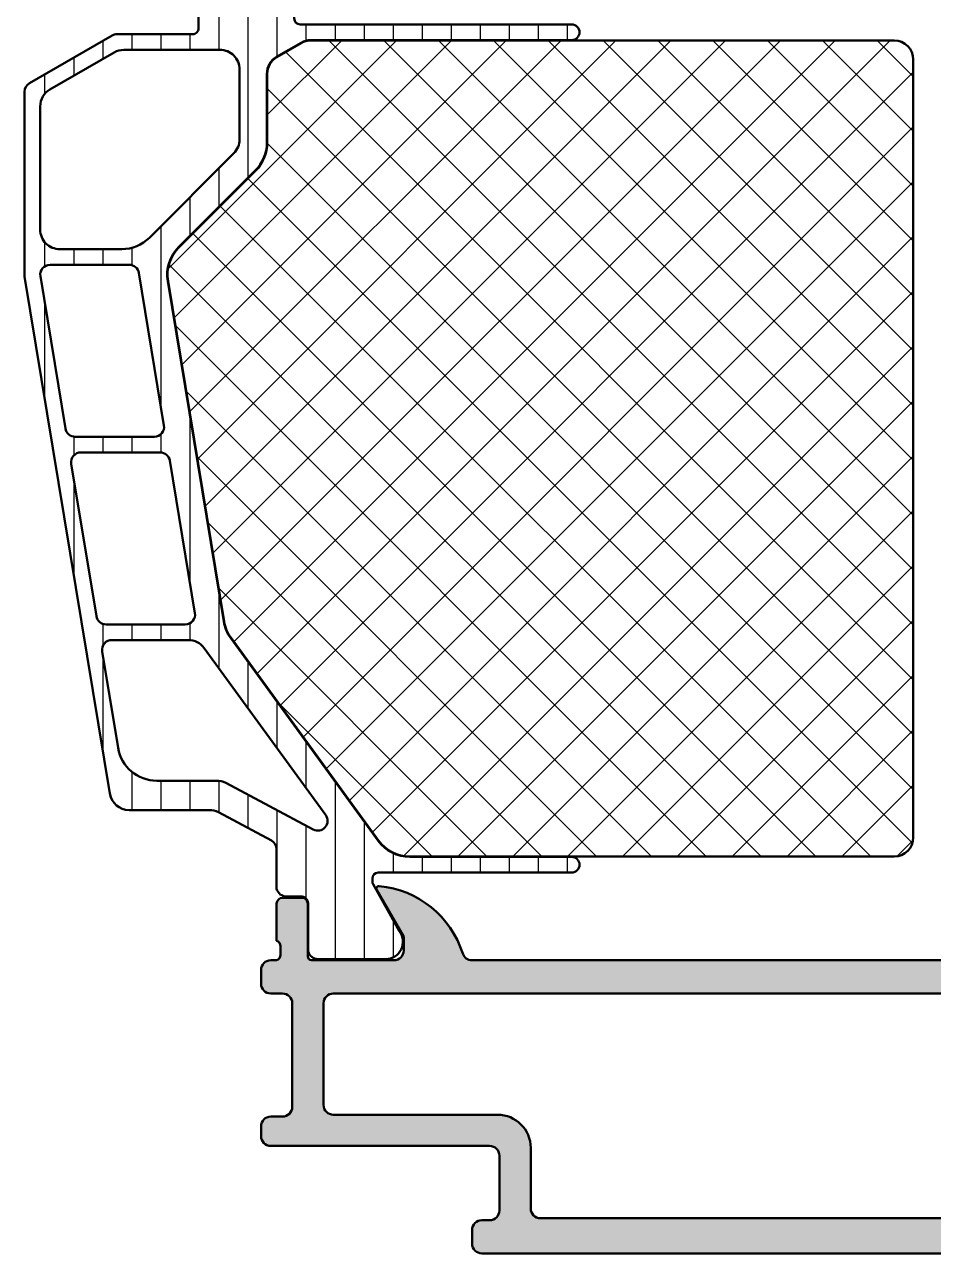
# Model space of a CAD drawing. Extents: x -35 to 68, y 0 to 100.
# Drawn here: x -15.9 to 30.6, y 0 to 62.9 of the extents above; entities that cross this region are included whole.
import ezdxf

# ---------------------------------------------------------------- set-up
doc = ezdxf.new("R2010")
doc.units = 0
for name, color, linetype, lineweight in [('0S-Alu contour', 7, 'Continuous', 50), ('0S-Alu hatch', 252, 'Continuous', 25), ('0S-Plastic contour', 254, 'Continuous', 50), ('0S-Plastic hatch', 253, 'Continuous', 25), ('0S-PT contour', 91, 'Continuous', 50), ('0S-PT hatch', 103, 'Continuous', 25)]:
    doc.layers.add(name, color=color, linetype=linetype, lineweight=lineweight)

# ---------------------------------------------------------------- blocks, each defined once
blk = doc.blocks.new('466940__CE174135_9BDD_49AF_B9D3_0B10AC0AD8BC_')
at = {"layer": '0S-PT hatch'}
h = blk.add_hatch(dxfattribs=at)
h.set_pattern_fill('ANSI37', color=256, scale=0.625, angle=90, style=0)
h.set_pattern_definition([(135, (0, 0), (-1.403165018917055, -1.403165018917055), []), (225, (0, 0), (1.403165018917055, -1.403165018917055), [])])
edge = h.paths.add_edge_path()
edge.add_line((-1.252454578727025, 62.06804526719335), (28.5972876824662, 62.06804526719325))
edge.add_ellipse((28.5972876824662, 61.0880452671932), major_axis=(-0.9800000000000464, 0), ratio=1, start_angle=180, end_angle=270, ccw=False)
edge.add_line((29.57728768246624, 61.0880452671932), (29.57728768246632, 21.28804526719344))
edge.add_ellipse((28.59728768246629, 21.28804526719341), major_axis=(-0.9800000000000181, 0), ratio=1, start_angle=90.0000000000008, end_angle=180, ccw=False)
edge.add_line((28.59728768246631, 20.30804526719339), (3.815077047956954, 20.30804526719321))
edge.add_ellipse((3.815077047956954, 22.2880452671933), major_axis=(-1.980000000000089, 0), ratio=1, start_angle=36.057397632059576, end_angle=90, ccw=False)
edge.add_line((2.214390086345543, 21.12262635069692), (-5.336273817669763, 31.49336007707404))
edge.add_ellipse((-3.735586856058553, 32.65877899357036), major_axis=(-1.979999999999896, 0), ratio=1, start_angle=9.360190801873102, end_angle=36.05739763206191, ccw=False)
edge.add_line((-5.689223953208377, 32.33675090063499), (-8.560176635701552, 49.75386384117186))
edge.add_ellipse((-6.60653953855153, 50.07589193410698), major_axis=(-1.980000000000049, 0), ratio=1, start_angle=-45.00000000000642, end_angle=9.360190801865087, ccw=False)
edge.add_line((-8.006610965300775, 51.47596336085654), (-4.074356619536949, 55.40821770662027))
edge.add_arc((-5.502712317533884, 56.83657340461711), 2.020000000000088, 315.0000000000019, 360)
edge.add_line((-3.482712317533795, 56.83657340461711), (-3.48271231753366, 60.36620862513664))
edge.add_ellipse((-2.502712317533678, 60.36620862513659), major_axis=(-0.9799999999999826, 0), ratio=1, start_angle=300.00000000001165, end_angle=360, ccw=False)
edge.add_line((-2.992712317533842, 61.21491352084523), (-1.742454578727226, 61.936750162902))
edge.add_ellipse((-1.252454578727011, 61.08804526719327), major_axis=(-0.9800000000000826, 0), ratio=1, start_angle=270.0000000000008, end_angle=300.0000000000117, ccw=False)
at = {"layer": '0S-PT contour', "color": 7}
for points in [[(-2.992712317533842, 61.21491352084523), (-1.742454578727226, 61.936750162902)], [(-1.252454578727025, 62.06804526719335), (28.5972876824662, 62.06804526719325)], [(29.57728768246624, 61.0880452671932), (29.57728768246632, 21.28804526719344)], [(-3.482712317533795, 56.83657340461711), (-3.48271231753366, 60.36620862513664)], [(-8.006610965300775, 51.47596336085654), (-4.074356619536949, 55.40821770662027)], [(-5.689223953208377, 32.33675090063499), (-8.560176635701552, 49.75386384117186)], [(2.214390086345543, 21.12262635069692), (-5.336273817669763, 31.49336007707404)], [(28.59728768246631, 20.30804526719339), (3.815077047956954, 20.30804526719321)]]:
    blk.add_lwpolyline(points, dxfattribs=at)
at = {"layer": '0S-PT contour', "color": 7, "extrusion": (0, 0, -1)}
for centre, radius, start, end in [((1.252454578727011, 61.08804526719327), 0.9800000000000826, 59.99999999998827, 89.99999999999918), ((-28.5972876824662, 61.0880452671932), 0.9800000000000466, 90, 180), ((2.502712317533678, 60.36620862513659), 0.9799999999999826, 0, 59.99999999998835), ((6.60653953855153, 50.07589193410698), 1.98000000000005, 350.6398091981349, 45.00000000000636), ((3.735586856058553, 32.65877899357036), 1.979999999999896, 323.9426023679382, 350.6398091981269), ((-3.815077047956954, 22.2880452671933), 1.980000000000089, 270, 323.9426023679404), ((-28.59728768246629, 21.28804526719341), 0.9800000000000181, 180, 269.9999999999992)]:
    blk.add_arc(centre, radius, start, end, dxfattribs=at)
at = {"layer": '0S-PT contour', "color": 7}
blk.add_arc((-5.502712317533884, 56.83657340461711), 2.020000000000088, 315.0000000000019, 0, dxfattribs=at)
blk = doc.blocks.new('284511__04E347BA_21DD_4374_9501_12112A18CC9D___5D5D48F0_64B0_4C39_BCB1_F60BAE650CDA_')
at = {"layer": '0S-Plastic hatch'}
h = blk.add_hatch(dxfattribs=at)
h.set_pattern_fill('ANSI31', color=256, scale=0.4680000000000001, angle=45, style=0)
h.set_pattern_definition([(90, (0, 0), (-1.4859, 0), [])])
edge = h.paths.add_edge_path()
edge.add_line((-15.90271231753363, 59.44355889432617), (-15.90271231753363, 49.98804526719342))
edge.add_line((-15.90271231753363, 49.98804526719342), (-11.54073861682301, 23.52540481621511))
edge.add_arc((-10.55405321422211, 23.68804526719328), 1.000000000000036, 189.3601908019135, 269.9999999999984)
edge.add_line((-10.55405321422214, 22.68804526719325), (-6.451850074238834, 22.68804526719341))
edge.add_ellipse((-6.45185007423904, 21.68804526719286), major_axis=(-1.00000000000055, 0), ratio=1, start_angle=242.02052561150668, end_angle=269.9999999999882, ccw=False)
edge.add_line((-5.982694848276828, 22.57116098665065), (-3.268134704552785, 21.12905091029737))
edge.add_ellipse((-3.502712317533806, 20.68749305056863), major_axis=(-0.5000000000000921, 0), ratio=1, start_angle=180, end_angle=242.0205256115066, ccw=False)
edge.add_line((-3.002712317533713, 20.68749305056863), (-3.002712317533614, 18.64804226719328))
edge.add_arc((-2.475204989625282, 18.80358804880139), 0.5499622452251303, 196.4291764441836, 267.1330547165632)
edge.add_line((-2.502712317533615, 18.25431414801563), (-1.692380984193171, 18.25431414801563))
edge.add_ellipse((-1.745516924604331, 17.90117820760445), major_axis=(-0.3571112159726477, 0), ratio=1, start_angle=171.442967117685, end_angle=261.4429671176855, ccw=False)
edge.add_line((-1.392380984193156, 17.84804226719329), (-1.392712934590186, 15.44804388425702))
edge.add_arc((-0.8702602599507969, 15.60445184912748), 0.5453624929464537, 196.666254197288, 267.6403098667874)
edge.add_line((-0.8927143175265047, 15.05955179956686), (2.583827180572988, 15.05955179956687))
edge.add_arc((2.57164097056885, 15.94716946619828), 0.8877013156633653, 270.7865712501369, 396.7657310075197)
edge.add_line((3.282769180572974, 16.4784982671933), (1.934901770324493, 18.89585451380625))
edge.add_ellipse((2.197287682466253, 19.04129739988006), major_axis=(-0.2999999999999053, 0), ratio=1, start_angle=0, end_angle=28.999999999990678, ccw=False)
edge.add_line((1.897287682466348, 19.04129739988006), (1.897287682466348, 19.18804526719335))
edge.add_ellipse((2.197287682466303, 19.18804526719335), major_axis=(-0.2999999999999545, 0), ratio=1, start_angle=270, end_angle=360, ccw=False)
edge.add_line((2.197287682466303, 19.48804526719331), (12.09728768246632, 19.48804526719331))
edge.add_arc((12.09728768246631, 19.8880452671934), 0.4000000000000945, 270.000000000001, 450.000000000001)
edge.add_line((12.0972876824663, 20.2880452671935), (3.815077047956954, 20.28804526719321))
edge.add_ellipse((3.815077047956961, 22.28804526719331), major_axis=(-2.000000000000106, 0), ratio=1, start_angle=36.05739763205952, end_angle=89.99999999999977, ccw=False)
edge.add_line((2.198221531177742, 21.11085444244949), (-5.35244237283755, 31.48158816882663))
edge.add_ellipse((-3.735586856058503, 32.65877899357042), major_axis=(-1.999999999999954, 0), ratio=1, start_angle=9.360190801872989, end_angle=36.05739763206191, ccw=False)
edge.add_line((-5.708957661260405, 32.33349809161549), (-8.579910343753575, 49.75061103215232))
edge.add_ellipse((-6.606539538551551, 50.07589193410698), major_axis=(-2.000000000000031, 0), ratio=1, start_angle=-45.00000000000642, end_angle=9.360190801865087, ccw=False)
edge.add_line((-8.020753100924509, 51.49010549648026), (-4.088498755160692, 55.42235984224399))
edge.add_arc((-5.502712317533905, 56.83657340461714), 2.000000000000116, 315.0000000000014, 360)
edge.add_line((-3.502712317533789, 56.83657340461714), (-3.502712317533656, 60.36620862513664))
edge.add_ellipse((-2.502712317533664, 60.3662086251366), major_axis=(-0.9999999999999928, 0), ratio=1, start_angle=300.0000000000117, end_angle=360, ccw=False)
edge.add_line((-3.002712317533839, 61.23223402892094), (-1.752454578727252, 61.95407067097767))
edge.add_ellipse((-1.252454578727011, 61.08804526719326), major_axis=(-1.000000000000098, 0), ratio=1, start_angle=270.00000000000165, end_angle=300.00000000001273, ccw=False)
edge.add_line((-1.25245457872704, 62.08804526719336), (12.09728768246643, 62.0880452671934))
edge.add_arc((12.09728768246643, 62.48804526719338), 0.3999999999999772, 270, 450)
edge.add_line((12.09728768246643, 62.88804526719335), (-1.802712317533611, 62.88804526719329))
edge.add_ellipse((-1.80271231753359, 63.18804526719333), major_axis=(-0.3000000000000327, 0), ratio=1, start_angle=0, end_angle=89.99999999999591, ccw=False)
edge.add_line((-2.102712317533622, 63.18804526719333), (-2.102712317533551, 63.36389294401673))
edge.add_ellipse((-0.8296039397137207, 63.26215892348977), major_axis=(-1.27716668943706, 0), ratio=1, start_angle=341.6988260340029, end_angle=355.4312057322611, ccw=False)
edge.add_line((-2.042170316863697, 63.66320447403609), (-0.7429490924180369, 65.91352164504781))
edge.add_arc((-1.536416108275233, 66.46770592119653), 0.9678378568664289, 325.0682455475394, 442.8631817376071)
edge.add_line((-1.416172781166164, 67.42804526719331), (-4.892714279265668, 67.42804526719331))
edge.add_arc((-4.892716918890734, 66.9280492897547), 0.4999959774455833, 89.99969751881494, 180.0003024817733)
edge.add_line((-5.392712896329349, 66.9280466501245), (-5.392380945932323, 64.52804826719333))
edge.add_ellipse((-5.692380945932335, 64.52804826719333), major_axis=(-0.3000000000000114, 0), ratio=1, start_angle=90.00000000000142, end_angle=180, ccw=False)
edge.add_line((-5.692380945932328, 64.22804826719332), (-6.502712317533905, 64.22804826719332))
edge.add_arc((-6.502712317533898, 63.72804826719331), 0.5, 90.00000000000081, 180)
edge.add_line((-7.002712317533898, 63.72804826719331), (-7.0027123175336, 62.68804526719339))
edge.add_ellipse((-7.302712317533742, 62.68804526719341), major_axis=(-0.3000000000001428, 0), ratio=1, start_angle=89.99999999999392, end_angle=180, ccw=False)
edge.add_line((-7.302712317533774, 62.38804526719326), (-11.1687377213182, 62.38804526719325))
edge.add_arc((-11.16873772131857, 61.88804526719337), 0.4999999999998792, 89.99999999995806, 119.9999999999586)
edge.add_line((-11.41873772131819, 62.32105796908566), (-15.65271231753358, 59.87657159621843))
edge.add_arc((-15.40271231753361, 59.44355889432617), 0.5000000000000207, 119.9999999999948, 180)
edge = h.paths.add_edge_path()
edge.add_line((-11.4368181205914, 31.38804526719329), (-7.524987348736807, 31.38804526719329))
edge.add_ellipse((-7.524987348736878, 30.38804526719333), major_axis=(-0.9999999999999609, 0), ratio=1, start_angle=216.0573976320548, end_angle=269.9999999999959, ccw=False)
edge.add_line((-6.716559590347295, 30.97664067956511), (-0.4928090742537643, 22.42840436520819))
edge.add_ellipse((-0.8970229534485412, 22.13410665902223), major_axis=(-0.5000000000000063, 0), ratio=1, start_angle=62.02052561152158, end_angle=216.0573976320617, ccw=False)
edge.add_line((-1.131600566429405, 21.69254879929351), (-5.608988213219367, 24.07116098665076))
edge.add_arc((-6.078143439181083, 23.18804526719353), 0.9999999999998278, 62.0205256115168, 89.99999999999675)
edge.add_line((-6.078143439181026, 24.18804526719336), (-9.141851443645955, 24.18804526719313))
edge.add_ellipse((-9.14185144364591, 26.18804526719312), major_axis=(-1.999999999999996, 0), ratio=1, start_angle=9.360190801911415, end_angle=89.9999999999988, ccw=False)
edge.add_line((-11.11522224884764, 25.86276436523686), (-11.93016082189174, 30.80672504170414))
edge.add_ellipse((-11.43681812059133, 30.8880452671933), major_axis=(-0.4999999999999924, 0), ratio=1, start_angle=-89.99999999999272, end_angle=9.360190801923125, ccw=False)
edge = h.paths.add_edge_path()
edge.add_ellipse((-5.90271231753357, 60.58804526719325), major_axis=(-0.9999999999999715, 0), ratio=1, start_angle=180, end_angle=270.0000000000004, ccw=False)
edge.add_line((-4.902712317533598, 60.58804526719322), (-4.902712317533712, 57.00225882956633))
edge.add_ellipse((-5.902712317533762, 57.00225882956634), major_axis=(-1.000000000000049, 0), ratio=1, start_angle=135.0000000000013, end_angle=180, ccw=False)
edge.add_line((-5.195605536347164, 56.29515204837978), (-9.51692587990667, 51.9738317048203))
edge.add_ellipse((-10.93113944227975, 53.3880452671934), major_axis=(-1.999999999999999, 0), ratio=1, start_angle=89.99999999999937, end_angle=134.9999999999996, ccw=False)
edge.add_line((-10.93113944227977, 51.3880452671934), (-14.10271231753373, 51.3880452671934))
edge.add_ellipse((-14.10271231753376, 52.38804526719328), major_axis=(-0.9999999999998792, 0), ratio=1, start_angle=0, end_angle=90.00000000000182, ccw=False)
edge.add_line((-15.10271231753364, 52.38804526719329), (-15.10271231753364, 58.69300354437976))
edge.add_ellipse((-14.1027123175336, 58.69300354437976), major_axis=(-1.000000000000039, 0), ratio=1, start_angle=299.9999999999996, end_angle=360, ccw=False)
edge.add_line((-14.60271231753361, 59.55902894816424), (-11.32040377115774, 61.4540706709777))
edge.add_ellipse((-10.82040377115767, 60.58804526719315), major_axis=(-1.000000000000128, 0), ratio=1, start_angle=270.000000000001, end_angle=300.0000000000002, ccw=False)
edge.add_line((-10.82040377115769, 61.58804526719328), (-5.902712317533577, 61.58804526719322))
edge = h.paths.add_edge_path()
edge.add_ellipse((-9.261961927125235, 42.28804526719326), major_axis=(-0.4999999999999931, 0), ratio=1, start_angle=90.00000000000199, end_angle=189.3601908019149, ccw=False)
edge.add_line((-9.261961927125215, 41.78804526719327), (-13.31593899971205, 41.78804526719315))
edge.add_ellipse((-13.31593899971207, 42.28804526719317), major_axis=(-0.5000000000000142, 0), ratio=1, start_angle=9.360190801916076, end_angle=90.00000000000279, ccw=False)
edge.add_line((-13.80928170101251, 42.20672504170406), (-15.09499598672693, 50.00672504170424))
edge.add_ellipse((-14.6016532854265, 50.08804526719333), major_axis=(-0.5000000000000077, 0), ratio=1, start_angle=-90, end_angle=9.360190801913689, ccw=False)
edge.add_line((-14.6016532854265, 50.58804526719334), (-10.54767621283963, 50.58804526719334))
edge.add_ellipse((-10.54767621283963, 50.08804526719334), major_axis=(-0.5, 0), ratio=1, start_angle=189.3601908019147, end_angle=270.0000000000008, ccw=False)
edge.add_line((-10.0543335115392, 50.16936549268243), (-8.768619225824814, 42.36936549268235))
edge = h.paths.add_edge_path()
edge.add_line((-13.01923570300878, 40.9880452671932), (-8.965258630421946, 40.98804526719326))
edge.add_ellipse((-8.965258630421962, 40.48804526719323), major_axis=(-0.5000000000000214, 0), ratio=1, start_angle=189.3601908019102, end_angle=269.99999999999795, ccw=False)
edge.add_line((-8.471915929121508, 40.56936549268229), (-7.186201643407237, 32.76936549268234))
edge.add_ellipse((-7.679544344707679, 32.68804526719325), major_axis=(-0.5000000000000129, 0), ratio=1, start_angle=90.00000000000091, end_angle=189.3601908019136, ccw=False)
edge.add_line((-7.679544344707671, 32.18804526719324), (-11.7335214172945, 32.18804526719319))
edge.add_ellipse((-11.73352141729448, 32.68804526719321), major_axis=(-0.5000000000000214, 0), ratio=1, start_angle=9.360190801910221, end_angle=89.9999999999975, ccw=False)
edge.add_line((-12.22686411859493, 32.60672504170415), (-13.51257840430918, 40.40672504170411))
edge.add_ellipse((-13.01923570300876, 40.4880452671932), major_axis=(-0.5, 0), ratio=1, start_angle=-89.9999999999975, end_angle=9.360190801914712, ccw=False)
at = {"layer": '0S-Alu contour', "color": 7}
for points in [[(-14.60271231753361, 59.55902894816424), (-11.32040377115774, 61.4540706709777)], [(-10.82040377115769, 61.58804526719328), (-5.902712317533577, 61.58804526719322)], [(-4.902712317533598, 60.58804526719322), (-4.902712317533712, 57.00225882956633)], [(-15.10271231753364, 52.38804526719329), (-15.10271231753364, 58.69300354437976)], [(-5.195605536347164, 56.29515204837978), (-9.51692587990667, 51.9738317048203)], [(-10.93113944227977, 51.3880452671934), (-14.10271231753373, 51.3880452671934)], [(-14.6016532854265, 50.58804526719334), (-10.54767621283963, 50.58804526719334)], [(-13.80928170101251, 42.20672504170406), (-15.09499598672693, 50.00672504170424)], [(-10.0543335115392, 50.16936549268243), (-8.768619225824814, 42.36936549268235)], [(-9.261961927125215, 41.78804526719327), (-13.31593899971205, 41.78804526719315)], [(-13.01923570300878, 40.9880452671932), (-8.965258630421946, 40.98804526719326)], [(-12.22686411859493, 32.60672504170415), (-13.51257840430918, 40.40672504170411)], [(-8.471915929121508, 40.56936549268229), (-7.186201643407237, 32.76936549268234)], [(-7.679544344707671, 32.18804526719324), (-11.7335214172945, 32.18804526719319)], [(-11.4368181205914, 31.38804526719329), (-7.524987348736807, 31.38804526719329)], [(-6.716559590347295, 30.97664067956511), (-0.4928090742537643, 22.42840436520819)], [(-11.11522224884764, 25.86276436523686), (-11.93016082189174, 30.80672504170414)], [(-6.078143439181026, 24.18804526719336), (-9.141851443645955, 24.18804526719313)], [(-1.131600566429405, 21.69254879929351), (-5.608988213219367, 24.07116098665076)]]:
    blk.add_lwpolyline(points, dxfattribs=at)
at = {"layer": '0S-Alu contour', "color": 7, "extrusion": (0, 0, -1)}
for centre, radius, start, end in [((10.82040377115767, 60.58804526719315), 1.000000000000128, 59.99999999999978, 89.99999999999898), ((5.90271231753357, 60.58804526719325), 0.9999999999999715, 89.99999999999959, 180), ((14.1027123175336, 58.69300354437976), 1.000000000000039, 0, 60.00000000000039), ((5.902712317533762, 57.00225882956634), 1.000000000000049, 180, 224.9999999999988), ((14.10271231753376, 52.38804526719328), 0.9999999999998792, 269.9999999999982, 0), ((10.93113944227975, 53.3880452671934), 1.999999999999999, 225.0000000000004, 270.0000000000006), ((14.6016532854265, 50.08804526719333), 0.5000000000000077, 350.6398091980863, 90), ((10.54767621283963, 50.08804526719334), 0.5, 89.9999999999992, 170.6398091980853), ((13.31593899971207, 42.28804526719317), 0.5000000000000142, 269.9999999999972, 350.6398091980839), ((9.261961927125235, 42.28804526719326), 0.4999999999999931, 170.6398091980851, 269.999999999998), ((13.01923570300876, 40.4880452671932), 0.5, 350.6398091980853, 89.99999999999756), ((8.965258630421962, 40.48804526719323), 0.5000000000000214, 90.00000000000205, 170.6398091980898), ((7.679544344707679, 32.68804526719325), 0.5000000000000129, 170.6398091980864, 269.9999999999991), ((11.73352141729448, 32.68804526719321), 0.5000000000000214, 270.0000000000025, 350.6398091980898), ((11.43681812059133, 30.8880452671933), 0.4999999999999924, 350.6398091980769, 89.99999999999265), ((7.524987348736878, 30.38804526719333), 0.9999999999999609, 90.00000000000406, 143.9426023679452), ((9.14185144364591, 26.18804526719312), 1.999999999999996, 270.0000000000012, 350.6398091980886), ((0.8970229534485412, 22.13410665902223), 0.5000000000000063, 143.9426023679383, 297.9794743884784)]:
    blk.add_arc(centre, radius, start, end, dxfattribs=at)
at = {"layer": '0S-Alu contour', "color": 7}
blk.add_arc((-6.078143439181083, 23.18804526719353), 0.9999999999998278, 62.0205256115168, 89.99999999999675, dxfattribs=at)
at = {"layer": '0S-Plastic contour', "color": 7}
for points in [[(-1.416172781166164, 67.42804526719331), (-4.892714279265668, 67.42804526719331)], [(-5.392712896329349, 66.9280466501245), (-5.392380945932323, 64.52804826719333)], [(-2.042170316863697, 63.66320447403609), (-0.7429490924180369, 65.91352164504781)], [(-5.692380945932328, 64.22804826719332), (-6.502712317533905, 64.22804826719332)], [(-7.002712317533898, 63.72804826719331), (-7.0027123175336, 62.68804526719339)], [(-2.102712317533622, 63.18804526719333), (-2.102712317533551, 63.36389294401673)], [(12.09728768246643, 62.88804526719335), (-1.802712317533611, 62.88804526719329)], [(-11.41873772131819, 62.32105796908566), (-15.65271231753358, 59.87657159621843)], [(-7.302712317533774, 62.38804526719326), (-11.1687377213182, 62.38804526719325)], [(-3.002712317533839, 61.23223402892094), (-1.752454578727252, 61.95407067097767)], [(-1.25245457872704, 62.08804526719336), (12.09728768246643, 62.0880452671934)], [(-3.502712317533789, 56.83657340461714), (-3.502712317533656, 60.36620862513664)], [(-15.90271231753363, 59.44355889432617), (-15.90271231753363, 49.98804526719342), (-11.54073861682301, 23.52540481621511)], [(-8.020753100924509, 51.49010549648026), (-4.088498755160692, 55.42235984224399)], [(-5.708957661260405, 32.33349809161549), (-8.579910343753575, 49.75061103215232)], [(2.198221531177742, 21.11085444244949), (-5.35244237283755, 31.48158816882663)], [(-10.55405321422214, 22.68804526719325), (-6.451850074238834, 22.68804526719341)], [(-5.982694848276828, 22.57116098665065), (-3.268134704552785, 21.12905091029737)], [(-3.002712317533713, 20.68749305056863), (-3.002712317533614, 18.64804226719328)], [(12.0972876824663, 20.2880452671935), (3.815077047956954, 20.28804526719321)], [(1.897287682466348, 19.04129739988006), (1.897287682466348, 19.18804526719335)], [(3.282769180572974, 16.4784982671933), (1.934901770324493, 18.89585451380625)], [(2.197287682466303, 19.48804526719331), (12.09728768246632, 19.48804526719331)], [(-2.502712317533615, 18.25431414801563), (-1.692380984193171, 18.25431414801563)], [(-1.392380984193156, 17.84804226719329), (-1.392712934590186, 15.44804388425702)], [(-0.8927143175265047, 15.05955179956686), (2.583827180572988, 15.05955179956687)]]:
    blk.add_lwpolyline(points, dxfattribs=at)
for centre, radius, start, end in [((-4.892716918890734, 66.9280492897547), 0.4999959774455833, 89.99969751881494, 180.0003024817733), ((-1.536416108275233, 66.46770592119653), 0.9678378568664289, 325.0682455475394, 82.86318173760708), ((-6.502712317533898, 63.72804826719331), 0.5, 90.00000000000081, 180), ((12.09728768246643, 62.48804526719338), 0.3999999999999772, 270, 90), ((-11.16873772131857, 61.88804526719337), 0.4999999999998792, 89.99999999995806, 119.9999999999586), ((-15.40271231753361, 59.44355889432617), 0.5000000000000207, 119.9999999999948, 180), ((-5.502712317533905, 56.83657340461714), 2.000000000000116, 315.0000000000014, 0), ((-10.55405321422211, 23.68804526719328), 1.000000000000036, 189.3601908019135, 269.9999999999984), ((12.09728768246631, 19.8880452671934), 0.4000000000000945, 270.000000000001, 90.00000000000102), ((-2.475204989625282, 18.80358804880139), 0.5499622452251303, 196.4291764441836, 267.1330547165632), ((2.57164097056885, 15.94716946619828), 0.8877013156633653, 270.7865712501369, 36.76573100751975), ((-0.8702602599507969, 15.60445184912748), 0.5453624929464537, 196.666254197288, 267.6403098667874)]:
    blk.add_arc(centre, radius, start, end, dxfattribs=at)
at = {"layer": '0S-Plastic contour', "color": 7, "extrusion": (0, 0, -1)}
for centre, radius, start, end in [((5.692380945932335, 64.52804826719333), 0.3000000000000114, 180, 269.9999999999986), ((0.8296039397137207, 63.26215892348977), 1.27716668943706, 4.568794267738886, 18.30117396599712), ((1.80271231753359, 63.18804526719333), 0.3000000000000327, 270.0000000000041, 0), ((7.302712317533742, 62.68804526719341), 0.3000000000001428, 180, 270.0000000000061), ((1.252454578727011, 61.08804526719326), 1.000000000000098, 59.99999999998726, 89.99999999999834), ((2.502712317533664, 60.3662086251366), 0.9999999999999928, 0, 59.99999999998831), ((6.606539538551551, 50.07589193410698), 2.000000000000031, 350.6398091981349, 45.00000000000647), ((3.735586856058503, 32.65877899357042), 1.999999999999954, 323.9426023679381, 350.639809198127), ((6.45185007423904, 21.68804526719286), 1.00000000000055, 90.00000000001181, 117.9794743884933), ((3.502712317533806, 20.68749305056863), 0.5000000000000921, 117.9794743884934, 180), ((-3.815077047956961, 22.28804526719331), 2.000000000000106, 270.0000000000002, 323.9426023679405), ((-2.197287682466303, 19.18804526719335), 0.2999999999999545, 0, 90), ((-2.197287682466253, 19.04129739988006), 0.2999999999999053, 331.0000000000093, 0), ((1.745516924604331, 17.90117820760445), 0.3571112159726477, 98.55703288231449, 188.5570328823151)]:
    blk.add_arc(centre, radius, start, end, dxfattribs=at)
blk = doc.blocks.new('467840__9E8E56A0_775D_406E_91AF_11FD2F290C21_')
at = {"layer": '0S-Alu hatch'}
h = blk.add_hatch(color=256, dxfattribs=at)
edge = h.paths.add_edge_path()
edge.add_line((66.19728768246631, 4.998024625169823), (67.49728768246632, 4.998024625169824))
edge.add_ellipse((67.49728768246632, 4.498024625169824), major_axis=(-0.5, 0), ratio=1, start_angle=180, end_angle=270, ccw=False)
edge.add_line((67.99728768246632, 4.498024625169824), (67.99728768246632, 0.4980246251698262))
edge.add_ellipse((67.49728768246632, 0.498024625169828), major_axis=(-0.5, 0), ratio=1, start_angle=90, end_angle=180, ccw=False)
edge.add_line((67.49728768246632, -0.0019753748301721), (7.497287682466307, -0.0019753748301738))
edge.add_ellipse((7.497287682466307, 0.4980246251698262), major_axis=(-0.5, 0), ratio=1, start_angle=0, end_angle=90, ccw=False)
edge.add_line((6.997287682466307, 0.4980246251698261), (6.997287682466307, 1.198024625169823))
edge.add_ellipse((7.497287682466307, 1.198024625169823), major_axis=(-0.5, 0), ratio=1, start_angle=270, end_angle=360, ccw=False)
edge.add_line((7.497287682466307, 1.698024625169823), (7.897287682466298, 1.698024625169823))
edge.add_arc((7.897287682466298, 2.198024625169823), 0.5, 270, 360)
edge.add_line((8.397287682466297, 2.198024625169823), (8.397287682466306, 4.998024625169824))
edge.add_arc((7.897287682466306, 4.998024625169823), 0.5, 0, 90)
edge.add_line((7.897287682466306, 5.498024625169823), (-3.302712317533696, 5.498024625169824))
edge.add_ellipse((-3.302712317533696, 5.998024625169824), major_axis=(-0.5, 0), ratio=1, start_angle=0, end_angle=90, ccw=False)
edge.add_line((-3.802712317533696, 5.998024625169824), (-3.802712317533696, 6.498024625169824))
edge.add_ellipse((-3.302712317533696, 6.498024625169824), major_axis=(-0.5, 0), ratio=1, start_angle=270, end_angle=360, ccw=False)
edge.add_line((-3.302712317533696, 6.998024625169824), (-2.702712317533688, 6.998024625169825))
edge.add_arc((-2.702712317533688, 7.498024625169825), 0.5, 270, 360)
edge.add_line((-2.202712317533688, 7.498024625169825), (-2.202712317533688, 12.79802462516983))
edge.add_arc((-2.702712317533688, 12.79802462516982), 0.5, 0, 90)
edge.add_line((-2.702712317533688, 13.29802462516982), (-3.302712317533696, 13.29802462516982))
edge.add_ellipse((-3.302712317533696, 13.79802462516982), major_axis=(-0.5, 0), ratio=1, start_angle=0, end_angle=90, ccw=False)
edge.add_line((-3.802712317533696, 13.79802462516982), (-3.802712317533696, 14.49802462516982))
edge.add_ellipse((-3.302712317533696, 14.49802462516982), major_axis=(-0.5, 0), ratio=1, start_angle=270, end_angle=360, ccw=False)
edge.add_line((-3.302712317533696, 14.99802462516982), (-3.002712317533685, 14.99802462516982))
edge.add_arc((-3.102712317533693, 15.28086733764444), 0.2999999999999972, 289.4712206344926, 360)
edge.add_line((-2.802712317533696, 15.28086733764444), (-2.802712317533696, 15.7151819126952))
edge.add_arc((-3.102712317533693, 15.71518191269519), 0.2999999999999971, 0, 70.5287793655074)
edge.add_line((-3.002712317533685, 15.99802462516981), (-3.002712317533685, 17.89802462516978))
edge.add_ellipse((-2.702712317533645, 17.89802462516978), major_axis=(-0.3000000000000398, 0), ratio=1, start_angle=270, end_angle=360, ccw=False)
edge.add_line((-2.702712317533645, 18.19802462516982), (-1.712712317533735, 18.19802462516982))
edge.add_ellipse((-1.712712317533735, 17.89802462516978), major_axis=(-0.3000000000000398, 0), ratio=1, start_angle=180, end_angle=270, ccw=False)
edge.add_line((-1.412712317533696, 17.89802462516978), (-1.412712317533696, 15.19802462516982))
edge.add_arc((-1.212712317533693, 15.19802462516983), 0.2000000000000028, 180, 270)
edge.add_line((-1.212712317533693, 14.99802462516982), (2.9972876824663, 14.99802462516982))
edge.add_arc((2.9972876824663, 15.49802462516982), 0.5, 270, 360)
edge.add_line((3.4972876824663, 15.49802462516982), (3.4972876824663, 16.19802462516982))
edge.add_line((3.4972876824663, 16.19802462516982), (2.11579222484395, 18.59084494819738))
edge.add_ellipse((2.235407467114605, 18.65990484052153), major_axis=(-0.1381197846482912, 0), ratio=1, start_angle=-95.6225775507956, end_angle=30.000000000001194, ccw=False)
edge.add_ellipse((1.759064441292515, 13.82141576332201), major_axis=(-4.999999999999996, 0), ratio=1, start_angle=197.7484163560702, end_angle=264.3774224492065, ccw=False)
edge.add_arc((6.997287682466314, 15.49802462516981), 0.4999999999999899, 197.7484163560694, 269.9999999999992)
edge.add_line((6.997287682466307, 14.99802462516982), (30.99728768246631, 14.99802462516982))
edge.add_arc((30.99728768246631, 15.49802462516982), 0.5, 270, 342.2515836439306)
edge.add_ellipse((36.23551092364013, 13.82141576332202), major_axis=(-5.000000000000007, 0), ratio=1, start_angle=275.6225775507936, end_angle=342.25158364392985, ccw=False)
edge.add_ellipse((35.75916789781802, 18.65990484052153), major_axis=(-0.1381197846483025, 0), ratio=1, start_angle=149.9999999999992, end_angle=275.62257755079526, ccw=False)
edge.add_line((35.87878314008869, 18.59084494819738), (34.49728768246631, 16.19802462516983))
edge.add_line((34.49728768246631, 16.19802462516983), (34.49728768246631, 15.49802462516983))
edge.add_arc((34.99728768246632, 15.49802462516983), 0.5, 180, 270)
edge.add_line((34.99728768246632, 14.99802462516982), (39.20728768246631, 14.99802462516982))
edge.add_arc((39.20728768246631, 15.19802462516983), 0.2000000000000082, 270, 360)
edge.add_line((39.40728768246632, 15.19802462516983), (39.40728768246631, 17.89802462516979))
edge.add_ellipse((39.70728768246635, 17.89802462516979), major_axis=(-0.3000000000000398, 0), ratio=1, start_angle=270, end_angle=360, ccw=False)
edge.add_line((39.70728768246635, 18.19802462516983), (40.69728768246627, 18.19802462516983))
edge.add_ellipse((40.69728768246627, 17.89802462516979), major_axis=(-0.3000000000000398, 0), ratio=1, start_angle=180, end_angle=270, ccw=False)
edge.add_line((40.99728768246631, 17.89802462516979), (40.9972876824663, 15.99802462516983))
edge.add_arc((41.09728768246631, 15.71518191269522), 0.3000000000000007, 109.4712206344924, 180)
edge.add_line((40.7972876824663, 15.71518191269522), (40.7972876824663, 15.28086733764445))
edge.add_arc((41.09728768246631, 15.28086733764445), 0.2999999999999971, 180, 250.5287793655103)
edge.add_line((40.99728768246631, 14.99802462516983), (40.99728768246631, 13.79802462516983))
edge.add_ellipse((40.49728768246631, 13.79802462516982), major_axis=(-0.5, 0), ratio=1, start_angle=90, end_angle=180, ccw=False)
edge.add_line((40.49728768246631, 13.29802462516983), (39.69728768246631, 13.29802462516982))
edge.add_arc((39.69728768246631, 12.79802462516982), 0.5000000000000018, 90, 180)
edge.add_line((39.1972876824663, 12.79802462516982), (39.1972876824663, 3.227194856565752))
edge.add_arc((40.1972876824663, 3.227194856565752), 1, 180, 265.7946429982922)
edge.add_line((40.12395623943026, 2.229887231275414), (45.99728768246631, 1.798024625169823))
edge.add_line((45.99728768246631, 1.798024625169823), (58.89728768246632, 1.798024625169825))
edge.add_arc((58.89728768246632, 2.298024625169825), 0.5, 270, 360)
edge.add_line((59.39728768246632, 2.298024625169825), (59.39728768246632, 3.298024625169825))
edge.add_arc((58.89728768246632, 3.298024625169825), 0.5, 0, 90)
edge.add_line((58.89728768246632, 3.798024625169825), (58.39728768246632, 3.798024625169825))
edge.add_ellipse((58.39728768246632, 4.298024625169825), major_axis=(-0.5, 0), ratio=1, start_angle=0, end_angle=90, ccw=False)
edge.add_line((57.89728768246632, 4.298024625169825), (57.89728768246632, 4.498024625169825))
edge.add_ellipse((58.39728768246632, 4.498024625169825), major_axis=(-0.5, 0), ratio=1, start_angle=270, end_angle=360, ccw=False)
edge.add_line((58.39728768246632, 4.998024625169825), (61.19728768246631, 4.998024625169824))
edge.add_ellipse((61.19728768246631, 4.498024625169822), major_axis=(-0.5000000000000018, 0), ratio=1, start_angle=180, end_angle=270, ccw=False)
edge.add_line((61.69728768246631, 4.498024625169822), (61.69728768246631, 3.998024625169826))
edge.add_line((61.69728768246631, 3.998024625169826), (60.69728768246632, 3.998024625169826))
edge.add_line((60.69728768246632, 3.998024625169826), (60.69728768246632, 2.598024625169825))
edge.add_arc((61.69728768246631, 2.598024625169825), 1, 180, 270)
edge.add_line((61.69728768246631, 1.598024625169825), (65.69728768246631, 1.598024625169825))
edge.add_arc((65.69728768246631, 2.598024625169825), 1, 270, 360)
edge.add_line((66.69728768246631, 2.598024625169825), (66.69728768246631, 3.998024625169826))
edge.add_line((66.69728768246631, 3.998024625169826), (65.69728768246631, 3.998024625169826))
edge.add_line((65.69728768246631, 3.998024625169826), (65.69728768246631, 4.498024625169825))
edge.add_ellipse((66.19728768246631, 4.498024625169822), major_axis=(-0.5, 0), ratio=1, start_angle=270, end_angle=360, ccw=False)
edge = h.paths.add_edge_path()
edge.add_arc((10.4972876824663, 2.298024625169825), 0.5, 180, 270)
edge.add_line((10.4972876824663, 1.798024625169825), (37.09728768246631, 1.798024625169825))
edge.add_arc((37.09728768246631, 2.298024625169825), 0.5, 270, 360)
edge.add_line((37.59728768246631, 2.298024625169825), (37.59728768246631, 12.79802462516983))
edge.add_arc((37.09728768246631, 12.79802462516983), 0.5, 0, 90)
edge.add_line((37.09728768246631, 13.29802462516983), (-0.1027123175336939, 13.29802462516982))
edge.add_arc((-0.1027123175336939, 12.79802462516982), 0.4999999999999983, 90, 180)
edge.add_line((-0.6027123175336923, 12.79802462516982), (-0.602712317533694, 7.598024625169824))
edge.add_arc((-0.1027123175336939, 7.598024625169824), 0.5, 180, 269.9999999999999)
edge.add_line((-0.1027123175336942, 7.098024625169824), (8.297287682466312, 7.098024625169824))
edge.add_ellipse((8.297287682466305, 5.398024625169826), major_axis=(-1.699999999999998, 0), ratio=1, start_angle=180, end_angle=269.9999999999998, ccw=False)
edge.add_line((9.997287682466302, 5.398024625169827), (9.997287682466308, 2.298024625169825))
at = {"layer": '0S-Alu contour', "color": 7}
for points in [[(3.4972876824663, 15.49802462516982), (3.4972876824663, 16.19802462516982), (2.11579222484395, 18.59084494819738)], [(-3.002712317533685, 15.99802462516981), (-3.002712317533685, 17.89802462516978)], [(-2.702712317533645, 18.19802462516982), (-1.712712317533735, 18.19802462516982)], [(-1.412712317533696, 17.89802462516978), (-1.412712317533696, 15.19802462516982)], [(-2.802712317533696, 15.28086733764444), (-2.802712317533696, 15.7151819126952)], [(-3.802712317533696, 13.79802462516982), (-3.802712317533696, 14.49802462516982)], [(-3.302712317533696, 14.99802462516982), (-3.002712317533685, 14.99802462516982)], [(-1.212712317533693, 14.99802462516982), (2.9972876824663, 14.99802462516982)], [(6.997287682466307, 14.99802462516982), (30.99728768246631, 14.99802462516982)], [(-2.702712317533688, 13.29802462516982), (-3.302712317533696, 13.29802462516982)], [(37.09728768246631, 13.29802462516983), (-0.1027123175336939, 13.29802462516982)], [(-2.202712317533688, 7.498024625169825), (-2.202712317533688, 12.79802462516983)], [(-0.6027123175336923, 12.79802462516982), (-0.602712317533694, 7.598024625169824)], [(-3.302712317533696, 6.998024625169824), (-2.702712317533688, 6.998024625169825)], [(-0.1027123175336942, 7.098024625169824), (8.297287682466312, 7.098024625169824)], [(-3.802712317533696, 5.998024625169824), (-3.802712317533696, 6.498024625169824)], [(7.897287682466306, 5.498024625169823), (-3.302712317533696, 5.498024625169824)], [(9.997287682466302, 5.398024625169827), (9.997287682466308, 2.298024625169825)], [(8.397287682466297, 2.198024625169823), (8.397287682466306, 4.998024625169824)], [(7.497287682466307, 1.698024625169823), (7.897287682466298, 1.698024625169823)], [(10.4972876824663, 1.798024625169825), (37.09728768246631, 1.798024625169825)], [(6.997287682466307, 0.4980246251698261), (6.997287682466307, 1.198024625169823)], [(67.49728768246632, -0.0019753748301721), (7.497287682466307, -0.0019753748301738)]]:
    blk.add_lwpolyline(points, dxfattribs=at)
at = {"layer": '0S-Alu contour', "color": 7, "extrusion": (0, 0, -1)}
for centre, radius, start, end in [((-2.235407467114605, 18.65990484052153), 0.1381197846482912, 329.9999999999988, 95.62257755079555), ((-1.759064441292515, 13.82141576332201), 4.999999999999997, 95.62257755079347, 162.2515836439298), ((2.702712317533645, 17.89802462516978), 0.3000000000000398, 0, 90), ((1.712712317533735, 17.89802462516978), 0.3000000000000398, 90, 180), ((3.302712317533696, 14.49802462516982), 0.5, 0, 90), ((3.302712317533696, 13.79802462516982), 0.5, 270, 0), ((3.302712317533696, 6.498024625169824), 0.5, 0, 90), ((-8.297287682466305, 5.398024625169826), 1.699999999999998, 90.00000000000024, 180), ((3.302712317533696, 5.998024625169824), 0.5, 270, 0), ((-7.497287682466307, 1.198024625169823), 0.5, 0, 90), ((-7.497287682466307, 0.4980246251698262), 0.5, 270, 0)]:
    blk.add_arc(centre, radius, start, end, dxfattribs=at)
at = {"layer": '0S-Alu contour', "color": 7}
for centre, radius, start, end in [((-3.102712317533693, 15.71518191269519), 0.2999999999999971, 0, 70.5287793655074), ((-3.102712317533693, 15.28086733764444), 0.2999999999999972, 289.4712206344926, 0), ((-1.212712317533693, 15.19802462516983), 0.2000000000000028, 180, 270), ((2.9972876824663, 15.49802462516982), 0.5, 270, 0), ((6.997287682466314, 15.49802462516981), 0.4999999999999899, 197.7484163560694, 269.9999999999992), ((-2.702712317533688, 12.79802462516982), 0.5, 0, 90), ((-0.1027123175336939, 12.79802462516982), 0.4999999999999983, 90, 180), ((-0.1027123175336939, 7.598024625169824), 0.5, 180, 269.9999999999999), ((-2.702712317533688, 7.498024625169825), 0.5, 270, 0), ((7.897287682466306, 4.998024625169823), 0.5, 0, 90), ((7.897287682466298, 2.198024625169823), 0.5, 270, 0), ((10.4972876824663, 2.298024625169825), 0.5, 180, 270)]:
    blk.add_arc(centre, radius, start, end, dxfattribs=at)
blk = doc.blocks.new('466940__4CA0626E_7576_41F7_AECF_0A3BABDD197C_')
at = {"layer": '0S-Alu contour', "color": 7}
blk.add_blockref('467840__9E8E56A0_775D_406E_91AF_11FD2F290C21_', (0, 0), dxfattribs=at)
at = {"layer": '0S-Plastic contour', "color": 7}
blk.add_blockref('284511__04E347BA_21DD_4374_9501_12112A18CC9D___5D5D48F0_64B0_4C39_BCB1_F60BAE650CDA_', (0, 0), dxfattribs=at)
at = {"layer": '0S-PT contour', "color": 7}
blk.add_blockref('466940__CE174135_9BDD_49AF_B9D3_0B10AC0AD8BC_', (0, 0), dxfattribs=at)

msp = doc.modelspace()

# ---------------------------------------------------------------- block references
at = {"layer": '0S-Alu contour', "color": 7}
msp.add_blockref('466940__4CA0626E_7576_41F7_AECF_0A3BABDD197C_', (0, 0), dxfattribs=at)

doc.saveas('drawing.dxf')
